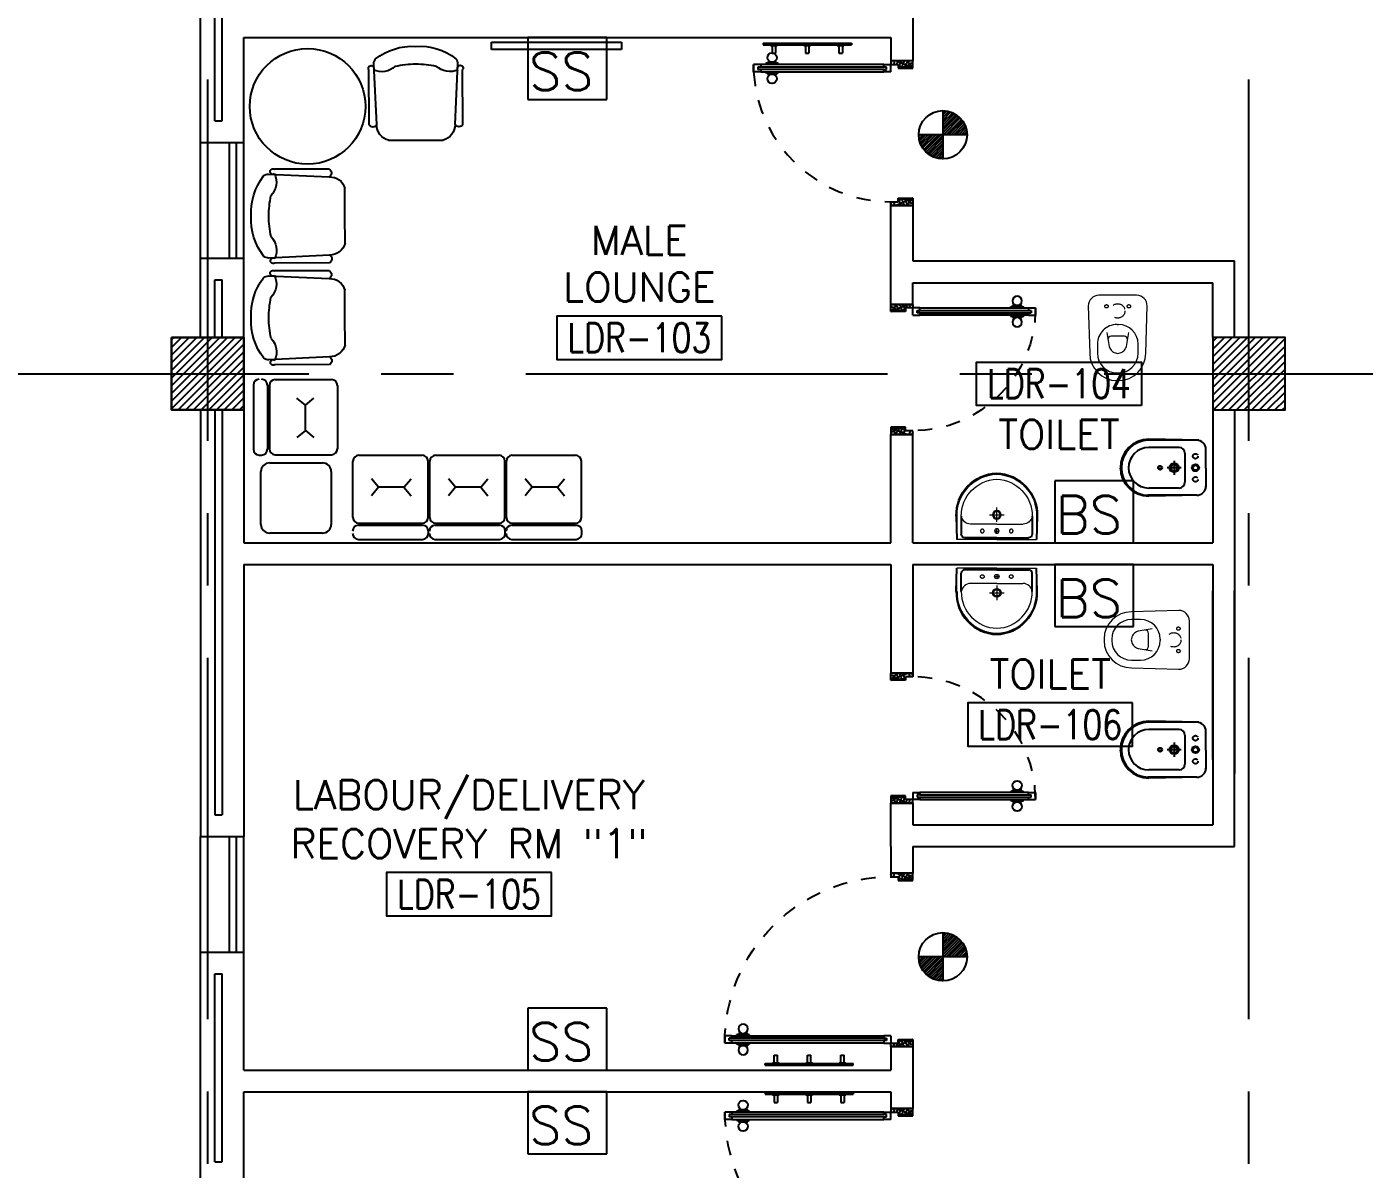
# Model space of a CAD drawing. Extents: x 275967.8 to 276060, y 57291.9 to 57371.4.
# Drawn here: x 275977.08 to 275986.33, y 57314.86 to 57322.76 of the extents above; entities that cross this region are included whole.
import ezdxf
from ezdxf.enums import TextEntityAlignment as Align

# ---------------------------------------------------------------- set-up
doc = ezdxf.new("R2010")
doc.units = 0
doc.header["$MEASUREMENT"] = 0
doc.header["$PDMODE"] = 34
for name, pattern in [('CENTERX2', [4, 2.5, -0.5, 0.5, -0.5]), ('DASHED', [0.75, 0.5, -0.25]), ('HIDDEN', [0.375, 0.25, -0.125]), ('HIDDEN2', [0.1875, 0.125, -0.0625])]:
    doc.linetypes.add(name, pattern=pattern)
doc.layers.get('0').update_dxf_attribs({"color": 11, "linetype": 'CONTINUOUS'})
doc.layers.get('DEFPOINTS').update_dxf_attribs({"color": 11, "linetype": 'CONTINUOUS'})
for name, color, linetype in [('AX-DIM', 11, 'CONTINUOUS'), ('AXES', 11, 'CENTERX2'), ('COL', 11, 'CONTINUOUS'), ('DOOR', 11, 'CONTINUOUS'), ('E-SYSTEM', 4, 'CONTINUOUS'), ('FIX', 11, 'CONTINUOUS'), ('HAT', 11, 'CONTINUOUS'), ('INSUL', 11, 'CONTINUOUS'), ('NON-MEDICAL', 11, 'CONTINUOUS'), ('RM-BOX', 11, 'CONTINUOUS'), ('RM-NAME', 11, 'CONTINUOUS'), ('RM-NO', 11, 'CONTINUOUS'), ('WALL', 11, 'CONTINUOUS'), ('WIN', 11, 'CONTINUOUS')]:
    doc.layers.add(name, color=color, linetype=linetype)
doc.styles.add('ROMANS', font='ROMANS.shx', dxfattribs={"width": 0.6})
doc.dimstyles.new('STANDARD in', dxfattribs={"dimtxt": 0.24, "dimasz": 0.1, "dimexe": 0.07, "dimexo": 0.05, "dimgap": 0.05, "dimtad": 1, "dimdec": 0, "dimlfac": 1000, "dimzin": 0, "dimdsep": 46, "dimtxsty": 'ROMANS', "dimblk": 'ARCHTICK', "dimcen": 0.05, "dimdle": 0.05, "dimclrd": 7, "dimclre": 7, "dimclrt": 2, "dimadec": 0, "dimazin": 0, "dimtfac": 1, "dimtdec": 0, "dimtmove": 2, "dimatfit": 3, "dimldrblk": 'ARCHTICK', "dimfxl": 0, "dimtolj": 1, "dimtzin": 0, "dimarcsym": 0})

# ---------------------------------------------------------------- blocks, each defined once
blk = doc.blocks.new('*X70')
at = {"color": 0}
for p, q in [((31339.2, 139897.8), (31791.2, 140349.7)), ((31339.2, 139950.8), (31738.1, 140349.7)), ((31339.2, 140003.9), (31685.1, 140349.7)), ((31339.2, 140056.9), (31632.1, 140349.7)), ((31339.2, 140109.9), (31579, 140349.7)), ((31339.2, 140163), (31526, 140349.7)), ((31339.2, 140216), (31473, 140349.7)), ((31339.2, 140269), (31419.9, 140349.7)), ((31339.2, 140322.1), (31366.9, 140349.7)), ((31344.2, 139849.7), (31839.2, 140344.8)), ((31397.2, 139849.7), (31839.2, 140291.7)), ((31450.3, 139849.7), (31839.2, 140238.7)), ((31503.3, 139849.7), (31839.2, 140185.7)), ((31556.3, 139849.7), (31839.2, 140132.6)), ((31609.4, 139849.7), (31839.2, 140079.6)), ((31662.4, 139849.7), (31839.2, 140026.6)), ((31715.4, 139849.7), (31839.2, 139973.5)), ((31768.5, 139849.7), (31839.2, 139920.5)), ((31821.5, 139849.7), (31839.2, 139867.5))]:
    blk.add_line(p, q, dxfattribs=at)
blk = doc.blocks.new('*X69')
at = {"color": 0}
for p, q in [((24139.2, 139857.2), (24631.7, 140349.7)), ((24139.2, 139910.3), (24578.7, 140349.7)), ((24139.2, 139963.3), (24525.6, 140349.7)), ((24139.2, 140016.3), (24472.6, 140349.7)), ((24139.2, 140069.4), (24419.6, 140349.7)), ((24139.2, 140122.4), (24366.5, 140349.7)), ((24139.2, 140175.4), (24313.5, 140349.7)), ((24139.2, 140228.5), (24260.5, 140349.7)), ((24139.2, 140281.5), (24207.4, 140349.7)), ((24139.2, 140334.5), (24154.4, 140349.7)), ((24184.7, 139849.7), (24639.2, 140304.2)), ((24237.8, 139849.7), (24639.2, 140251.2)), ((24290.8, 139849.7), (24639.2, 140198.1)), ((24343.8, 139849.7), (24639.2, 140145.1)), ((24396.9, 139849.7), (24639.2, 140092.1)), ((24449.9, 139849.7), (24639.2, 140039)), ((24502.9, 139849.7), (24639.2, 139986)), ((24556, 139849.7), (24639.2, 139933)), ((24609, 139849.7), (24639.2, 139879.9))]:
    blk.add_line(p, q, dxfattribs=at)
blk = doc.blocks.new('_ARCHTICK')
at = {"color": 0, "linetype": 'ByBlock', "const_width": 0.15}
blk.add_lwpolyline([(-0.5, -0.5), (0.5, 0.5)], dxfattribs=at)
blk = doc.blocks.new('*D166')
at = {"layer": 'AX-DIM', "color": 7, "lineweight": -2, "ltscale": 0.3}
for p, q in [((275977.9903, 57357.8329), (275969.7988, 57357.8329)), ((275969.8688, 57298.4629), (275969.8688, 57357.8829)), ((275978.6688, 57298.5129), (275969.7988, 57298.5129))]:
    blk.add_line(p, q, dxfattribs=at)
at = {"layer": 'DEFPOINTS', "color": 0, "ltscale": 0.3}
for p in [(275969.8688, 57357.8329), (275978.0403, 57357.8329), (275978.7188, 57298.5129)]:
    blk.add_point(p, dxfattribs=at)
at = {"layer": 'AX-DIM', "color": 7, "lineweight": -2, "ltscale": 0.3, "xscale": 0.1, "yscale": 0.1, "zscale": 0.1}
for p, rotation in [((275969.8688, 57357.8329), 90), ((275969.8688, 57298.5129), 270)]:
    blk.add_blockref('_ARCHTICK', p, dxfattribs=dict(at, rotation=rotation))
at = {"layer": 'AX-DIM', "color": 2, "ltscale": 0.3, "insert": (275969.6988, 57328.1729), "char_height": 0.24, "attachment_point": 5, "rotation": 90, "style": 'ROMANS'}
blk.add_mtext('\\A1;59320', dxfattribs=at)
blk = doc.blocks.new('COL50')
at = {"layer": 'COL'}
blk.add_lwpolyline([(-250, 250), (-250, -250), (250, -250), (250, 250)], close=True, dxfattribs=at)
blk = doc.blocks.new('RM1')
at = {"layer": 'RM-BOX'}
blk.add_lwpolyline([(569.9, -200), (-569.9, -200), (-569.9, -500), (569.9, -500)], close=True, dxfattribs=at)
at = {"layer": 'RM-NAME', "style": 'ROMANS'}
for tag, p in [('ROOMNAME1', (0, 323.8)), ('ROOMNAME2', (0, 0))]:
    blk.add_attdef(tag, text='', height=200, dxfattribs=at).set_placement(p, align=Align.MIDDLE)
at = {"layer": 'RM-NO', "style": 'ROMANS', "width": 0.8}
blk.add_attdef('ROOMNO', text='', height=200, dxfattribs=at).set_placement((0, -350), align=Align.MIDDLE)
blk = doc.blocks.new('DOOR90')
at = {"layer": 'DOOR', "color": 0, "linetype": 'ByBlock'}
for p, q in [((-150, 0), (-150, -25)), ((-150, 0), (0, 0)), ((0, -50), (0, 0)), ((-1000, -25), (-1000, -75)), ((-1000, -75), (-1000, -25)), ((-950, -25), (-1000, -25)), ((-950, -75), (-1000, -75)), ((-970, -42), (-970, -58)), ((-950, -42), (-970, -42)), ((-950, -58), (-970, -58)), ((-950, -25), (-950, -42)), ((-950, -58), (-950, -75)), ((-917.6, -25), (-917.6, -17.8)), ((-827.6, -17.8), (-917.6, -17.8)), ((-917.6, -75), (-917.6, -82.2)), ((-827.6, -82.2), (-917.6, -82.2)), ((-905, -17.8), (-905, -8.8)), ((-905, -8.8), (-840.2, -8.8)), ((-905, -17.8), (-840.2, -17.8)), ((-905, -82.2), (-905, -91.2)), ((-905, -82.2), (-840.2, -82.2)), ((-905, -91.2), (-840.2, -91.2)), ((-840.2, -17.8), (-840.2, -8.8)), ((-840.2, -82.2), (-840.2, -91.2)), ((-827.6, -25), (-827.6, -17.8)), ((-827.6, -75), (-827.6, -82.2)), ((-200, -42), (-200, -25)), ((-200, -25), (-150, -25)), ((-180, -42), (-200, -42)), ((-200, -75), (-200, -58)), ((-200, -58), (-180, -58)), ((-150, -75), (-200, -75)), ((-180, -58), (-180, -42)), ((-150, -75), (-150, -25)), ((-150, -25), (-100, -25)), ((-100, -25), (-100, -50)), ((-100, -50), (0, -50)), ((-150, -900), (-150, -875)), ((-150, -875), (-100, -875)), ((0, -900), (-150, -900)), ((-150, -900), (0, -900)), ((-100, -850), (0, -850)), ((-100, -875), (-100, -850)), ((0, -850), (0, -900))]:
    blk.add_line(p, q, dxfattribs=at)
at = {"layer": 'DOOR', "color": 9, "linetype": 'ByBlock'}
for p, q in [((0, -50), (-113.7, 0)), ((0, -50), (-40.1, 0)), ((0, -50), (-100, -36.6)), ((0, -850), (-113.7, -900)), ((0, -850), (-100, -863.4)), ((0, -850), (-40.1, -900))]:
    blk.add_line(p, q, dxfattribs=at)
at = {"layer": 'DOOR', "linetype": 'ByBlock'}
for p, q in [((-200, -25), (-950, -25)), ((-200, -42), (-950, -42)), ((-200, -58), (-950, -58)), ((-950, -75), (-200, -75))]:
    blk.add_line(p, q, dxfattribs=at)
at = {"layer": 'DOOR', "color": 0, "linetype": 'ByBlock'}
for centre in [(-872.6, 23.5), (-872.6, -123.5)]:
    blk.add_circle(centre, 32.4, dxfattribs=at)
at = {"layer": 'DOOR', "color": 9, "linetype": 'ByBlock'}
for centre, radius, start, end in [((0, -50), 154.4, 161.10529, 166.28577), ((0, -50), 134.4, 158.15985, 169.28002), ((0, -50), 94.4, 148.01819, 180), ((0, -50), 74.4, 137.77643, 180), ((0, -50), 114.4, 154.08384, 167.37743), ((0, -50), 54.4, 113.20738, 180), ((0, -50), 34.4, 90, 180), ((0, -50), 14.4, 90, 180), ((0, -850), 154.4, 193.71423, 198.89471), ((0, -850), 134.4, 190.71998, 201.84015), ((0, -850), 94.4, 180, 211.98181), ((0, -850), 74.4, 180, 222.22357), ((0, -850), 54.4, 180, 246.79262), ((0, -850), 34.4, 180, 270), ((0, -850), 14.4, 180, 270)]:
    blk.add_arc(centre, radius, start, end, dxfattribs=at)
at = {"layer": 'DOOR', "linetype": 'HIDDEN', "ltscale": 0.5}
blk.add_arc((-150, -25), 850, 180, 270, dxfattribs=at)
blk = doc.blocks.new('DOOR100')
at = {"layer": 'DOOR', "color": 0, "linetype": 'ByBlock'}
for p, q in [((-25, 1300), (-75, 1300)), ((-75, 1300), (-25, 1300)), ((-75, 1250), (-75, 1300)), ((-25, 1250), (-25, 1300)), ((-82.2, 1205), (-91.2, 1205)), ((-91.2, 1205), (-91.2, 1140.2)), ((-75, 1217.6), (-82.2, 1217.6)), ((-82.2, 1127.6), (-82.2, 1217.6)), ((-82.2, 1205), (-82.2, 1140.2)), ((-58, 1250), (-75, 1250)), ((-42, 1270), (-58, 1270)), ((-58, 1250), (-58, 1270)), ((-42, 1250), (-42, 1270)), ((-25, 1250), (-42, 1250)), ((-25, 1217.6), (-17.8, 1217.6)), ((-17.8, 1127.6), (-17.8, 1217.6)), ((-17.8, 1205), (-8.8, 1205)), ((-17.8, 1205), (-17.8, 1140.2)), ((-8.8, 1205), (-8.8, 1140.2)), ((-82.2, 1140.2), (-91.2, 1140.2)), ((-75, 1127.6), (-82.2, 1127.6)), ((-25, 1127.6), (-17.8, 1127.6)), ((-17.8, 1140.2), (-8.8, 1140.2)), ((-75, 200), (-58, 200)), ((-75, 150), (-75, 200)), ((-58, 200), (-58, 180)), ((-42, 200), (-25, 200)), ((-42, 180), (-42, 200)), ((-25, 200), (-25, 150)), ((-1200, 0), (-1200, 150)), ((-1200, 150), (-1175, 150)), ((-1200, 150), (-1200, 0)), ((-1175, 150), (-1175, 100)), ((-1175, 100), (-1150, 100)), ((-1150, 100), (-1150, 0)), ((-75, 150), (-25, 150)), ((-58, 180), (-42, 180)), ((-50, 100), (-50, 0)), ((-25, 100), (-50, 100)), ((0, 150), (-25, 150)), ((-25, 150), (-25, 100)), ((0, 150), (0, 0)), ((-1150, 0), (-1200, 0)), ((-50, 0), (0, 0))]:
    blk.add_line(p, q, dxfattribs=at)
at = {"layer": 'DOOR', "linetype": 'ByBlock'}
for p, q in [((-75, 1250), (-75, 200)), ((-58, 200), (-58, 1250)), ((-42, 200), (-42, 1250)), ((-25, 200), (-25, 1250)), ((0, 0), (0, 150))]:
    blk.add_line(p, q, dxfattribs=at)
at = {"layer": 'DOOR', "color": 9, "linetype": 'ByBlock'}
for p, q in [((-1150, 0), (-1200, 113.7)), ((-1150, 0), (-1163.4, 100)), ((-50, 0), (0, 113.7)), ((-50, 0), (-36.6, 100)), ((-1150, 0), (-1200, 40.1)), ((-50, 0), (0, 40.1))]:
    blk.add_line(p, q, dxfattribs=at)
at = {"layer": 'DOOR', "color": 0, "linetype": 'ByBlock'}
for centre in [(-123.5, 1172.6), (23.5, 1172.6)]:
    blk.add_circle(centre, 32.4, dxfattribs=at)
at = {"layer": 'DOOR', "linetype": 'HIDDEN', "ltscale": 0.5}
blk.add_arc((-25, 150), 1150, 89.99998, 180.00006, dxfattribs=at)
at = {"layer": 'DOOR', "color": 9, "linetype": 'ByBlock'}
for centre, radius, start, end in [((-1150, 0), 154.4, 103.71423, 108.89471), ((-1150, 0), 134.4, 100.71998, 111.84015), ((-1150, 0), 94.4, 90, 121.98181), ((-50, 0), 94.4, 58.01819, 90), ((-50, 0), 134.4, 68.15985, 79.28002), ((-50, 0), 114.4, 64.08384, 77.37743), ((-50, 0), 154.4, 71.10529, 76.28577), ((-1150, 0), 74.4, 90, 132.22357), ((-1150, 0), 54.4, 90, 156.79262), ((-1150, 0), 34.4, 90, 180), ((-1150, 0), 14.4, 90, 180), ((-50, 0), 74.4, 47.77643, 90), ((-50, 0), 54.4, 23.20738, 90), ((-50, 0), 34.4, 0, 90), ((-50, 0), 14.4, 0, 90)]:
    blk.add_arc(centre, radius, start, end, dxfattribs=at)
blk = doc.blocks.new('A$C49F1192B')
at = {"layer": 'DOOR', "color": 0, "linetype": 'ByBlock', "xscale": -1, "rotation": 270}
blk.add_blockref('DOOR100', (0, 1200), dxfattribs=at)
blk = doc.blocks.new('WC1')
at = {"layer": 'FIX', "lineweight": 20}
for p, q in [((-210, 203.8), (-538, 193.8)), ((-475, 140.8), (-538, 140.8)), ((-727, 4.8), (-727, -4.8)), ((-674, 4.8), (-674, -4.8)), ((-533.7, 24.2), (-539.5, 0)), ((-539.5, 0), (-533.7, -24.2)), ((-394.8, 75.7), (-490.4, 60.1)), ((-339, 4.8), (-339, -4.8)), ((-490.4, -60.1), (-394.8, -75.7)), ((-538, -140.8), (-475, -140.8)), ((-538, -193.8), (-210, -203.8))]:
    blk.add_line(p, q, dxfattribs=at)
at = {"layer": 'FIX', "linetype": 'Continuous', "lineweight": 20}
blk.add_line((-420.1, -47.3), (-420.4, 44.6), dxfattribs=at)
at = {"layer": 'FIX', "lineweight": 20}
blk.add_lwpolyline([(-213.2, -203.8), (-210, -203.8, 0.414214), (-137, -130.8), (-137, 0), (-137, 130.8, 0.414214), (-210, 203.8)], format="xyb", dxfattribs=at)
at = {"layer": 'FIX', "linetype": 'HIDDEN2', "lineweight": 20, "ltscale": 0.3}
blk.add_circle((-245, 0), 49.8, dxfattribs=at)
at = {"layer": 'FIX', "linetype": 'HIDDEN', "lineweight": 20, "ltscale": 0.05}
for centre in [(-213.2, 77.5), (-213.2, -77.5)]:
    blk.add_circle(centre, 11.6, dxfattribs=at)
at = {"layer": 'FIX', "lineweight": 20}
for centre, radius, start, end in [((-538, 4.8), 189, 90, 180), ((-538, 4.8), 136, 90, 180), ((-475, 4.8), 136, 360, 90), ((-473, -6.9), 68.2, 128.92417, 152.84682), ((-464.4, -17.6), 82, 108.49595, 128.92417), ((-538, -4.8), 189, 180, 270), ((-538, -4.8), 136, 180, 270), ((-473, 6.9), 68.2, 207.15318, 231.07583), ((-464.4, 17.6), 82, 231.07583, 251.50405), ((-475, -4.8), 136, 270, 0)]:
    blk.add_arc(centre, radius, start, end, dxfattribs=at)
at = {"layer": 'FIX', "linetype": 'Continuous', "lineweight": 20}
for centre, start, end in [((-442.7, 45.5), 357.66621, 91.61215), ((-442.4, -45.6), 268.38785, 2.33379)]:
    blk.add_arc(centre, 22.3, start, end, dxfattribs=at)
blk = doc.blocks.new('BIDET1')
at = {"layer": 'FIX'}
for p, q in [((-88, 190), (-427.7, 190)), ((-210, 140), (-420, 140)), ((-170, 100), (-170, -100)), ((-25, -2.7), (-25, 128.1)), ((-616.7, 2.1), (-616.7, -2.7)), ((-352, 1.5), (-352, 1.5)), ((-350.1, 5.3), (-350.1, 5.3)), ((-348.2, 1.5), (-348.2, 1.5)), ((-346.3, 5.3), (-346.3, 5.3)), ((-344.4, 9.1), (-344.4, 9.1)), ((-344.4, 1.5), (-344.4, 1.5)), ((-342.4, 5.3), (-342.4, 5.3)), ((-340.5, 9.1), (-340.5, 9.1)), ((-340.5, 1.5), (-340.5, 1.5)), ((-338.6, 5.3), (-338.6, 5.3)), ((-336.7, 1.5), (-336.7, 1.5)), ((-334.8, 5.3), (-334.8, 5.3)), ((-332.9, 1.5), (-332.9, 1.5)), ((-616.7, -7.6), (-616.7, -2.7)), ((-350.1, -2.3), (-350.1, -2.3)), ((-348.2, -6.2), (-348.2, -6.2)), ((-346.3, -2.3), (-346.3, -2.3)), ((-346.3, -10), (-346.3, -10)), ((-344.4, -6.2), (-344.4, -6.2)), ((-342.4, -2.3), (-342.4, -2.3)), ((-342.4, -10), (-342.4, -10)), ((-340.5, -6.2), (-340.5, -6.2)), ((-338.6, -2.3), (-338.6, -2.3)), ((-338.6, -10), (-338.6, -10)), ((-336.7, -6.2), (-336.7, -6.2)), ((-334.8, -2.3), (-334.8, -2.3)), ((-332.9, -6.2), (-332.9, -6.2)), ((-331, -2.3), (-331, -2.3)), ((-25, -2.7), (-25, -133.6)), ((-210, -140), (-420, -140)), ((-88, -190), (-427.7, -190))]:
    blk.add_line(p, q, dxfattribs=at)
at = {"layer": 'FIX', "linetype": 'ByBlock', "ltscale": 0.3}
for p, q in [((-75, 190), (-420, 196.7)), ((-75, -190), (-420, -196.7))]:
    blk.add_line(p, q, dxfattribs=at)
at = {"layer": 'FIX', "linetype": 'DASHED', "ltscale": 0.05}
for p, q in [((-196.1, 0), (-293.9, 0)), ((-245, 48.9), (-245, -48.9))]:
    blk.add_line(p, q, dxfattribs=at)
at = {"layer": 'FIX', "linetype": 'HIDDEN', "ltscale": 0.05}
for centre in [(-97.5, 80), (-97.5, -80)]:
    blk.add_circle(centre, 17.5, dxfattribs=at)
at = {"layer": 'FIX'}
for centre, radius in [((-342, 0), 13.8), ((-342, 0), 11), ((-245, 0), 31.7), ((-245, 0), 22.5), ((-97.5, 0), 24.5), ((-97.5, 0), 17.5)]:
    blk.add_circle(centre, radius, dxfattribs=at)
at = {"layer": 'FIX', "linetype": 'ByBlock', "ltscale": 0.3}
blk.add_arc((-420, 0), 196.7, 90, 270, dxfattribs=at)
at = {"layer": 'FIX'}
for centre, radius, start, end in [((-420, 0), 190, 90, 270), ((-87.1, 127.9), 62.1, 0.14634, 90.8397), ((-420, 0), 140, 90, 270), ((-210, 100), 40, 0, 90), ((-210, -100), 40, 270, 0), ((-87.1, -127.9), 62.1, 269.1603, 359.85366)]:
    blk.add_arc(centre, radius, start, end, dxfattribs=at)
blk = doc.blocks.new('LAV1')
at = {"layer": 'FIX', "linetype": 'ByBlock', "ltscale": 0.3}
for p, q in [((-280, 210), (-275, 50)), ((-245, 210), (-245, 85)), ((245, 210), (245, 85)), ((280, 210), (275, 50)), ((0, 60), (-220.2, 60)), ((0, 60), (220.2, 60))]:
    blk.add_line(p, q, dxfattribs=at)
at = {"layer": 'FIX', "linetype": 'Continuous', "lineweight": 20}
for p, q in [((-275, 210), (-275, 50)), ((275, 210), (275, 50)), ((0, 155), (-181.4, 155)), ((0, 155), (181.4, 155)), ((0, 50), (-275, 50)), ((0, 50), (-252.5, 50)), ((0, 50), (252.5, 50)), ((0, 50), (275, 50))]:
    blk.add_line(p, q, dxfattribs=at)
at = {"layer": 'FIX', "linetype": 'DASHED', "lineweight": 20, "ltscale": 0.05}
for p, q in [((49.5, 220), (-50.5, 220)), ((-0.5, 170), (-0.5, 270)), ((-0.5, 170), (-0.5, 270))]:
    blk.add_line(p, q, dxfattribs=at)
at = {"layer": 'FIX', "lineweight": 20}
for p, q in [((15.6, 107.5), (-15.5, 107.5)), ((0, 92), (0, 123))]:
    blk.add_line(p, q, dxfattribs=at)
for centre, radius in [((-0.5, 220), 29.5), ((-0.5, 220), 22.5), ((0, 107.5), 15.5)]:
    blk.add_circle(centre, radius, dxfattribs=at)
at = {"layer": 'FIX', "linetype": 'HIDDEN', "lineweight": 20, "ltscale": 0.05}
for centre in [(-100, 107.5), (100, 107.5)]:
    blk.add_circle(centre, 12.4, dxfattribs=at)
at = {"layer": 'FIX', "linetype": 'ByBlock', "ltscale": 0.3}
for centre, radius, start, end in [((6.9, 220), 287, 91.37765, 182.00641), ((-6.9, 220), 287, 357.99359, 88.62235), ((-220.1, 84.9), 24.9, 179.70214, 269.94861), ((220.1, 84.9), 24.9, 270.05139, 0.29786)]:
    blk.add_arc(centre, radius, start, end, dxfattribs=at)
at = {"layer": 'FIX', "linetype": 'Continuous', "lineweight": 20}
for centre, radius, start, end in [((8.4, 216.7), 283.4, 91.6988, 181.35097), ((7.6, 212.5), 252.7, 91.73281, 180.48842), ((-8.4, 216.7), 283.4, 358.64903, 88.3012), ((-7.6, 212.5), 252.7, 359.51158, 88.26719), ((-179.2, 221.8), 66.9, 190.20056, 268.07863), ((179.2, 221.8), 66.9, 271.92137, 349.79944)]:
    blk.add_arc(centre, radius, start, end, dxfattribs=at)
blk = doc.blocks.new('DOOR-10')
at = {"layer": 'DOOR', "color": 0, "linetype": 'ByBlock'}
for p, q in [((-75.7, 1017.6), (-82.9, 1017.6)), ((-82.9, 927.6), (-82.9, 1017.6)), ((-25.7, 1100), (-75.7, 1100)), ((-75.7, 1100), (-25.7, 1100)), ((-75.7, 1050), (-75.7, 1100)), ((-58.7, 1050), (-75.7, 1050)), ((-42.7, 1070), (-58.7, 1070)), ((-58.7, 1050), (-58.7, 1070)), ((-42.7, 1050), (-42.7, 1070)), ((-25.7, 1050), (-42.7, 1050)), ((-25.7, 1050), (-25.7, 1100)), ((-25.7, 1017.6), (-18.5, 1017.6)), ((-18.5, 927.6), (-18.5, 1017.6)), ((-82.9, 1005), (-91.9, 1005)), ((-91.9, 1005), (-91.9, 940.2)), ((-82.9, 940.2), (-91.9, 940.2)), ((-82.9, 1005), (-82.9, 940.2)), ((-75.7, 927.6), (-82.9, 927.6)), ((-25.7, 927.6), (-18.5, 927.6)), ((-18.5, 1005), (-9.5, 1005)), ((-18.5, 1005), (-18.5, 940.2)), ((-18.5, 940.2), (-9.5, 940.2)), ((-9.5, 1005), (-9.5, 940.2)), ((-75.7, 200), (-58.7, 200)), ((-75.7, 150), (-75.7, 200)), ((-58.7, 200), (-58.7, 180)), ((-42.7, 200), (-25.7, 200)), ((-42.7, 180), (-42.7, 200)), ((-25.7, 200), (-25.7, 150)), ((-1000.7, 0), (-1000.7, 150)), ((-1000.7, 150), (-975.7, 150)), ((-1000.7, 150), (-1000.7, 0)), ((-975.7, 150), (-975.7, 100)), ((-975.7, 100), (-950.7, 100)), ((-950.7, 100), (-950.7, 0)), ((-75.7, 150), (-25.7, 150)), ((-58.7, 180), (-42.7, 180)), ((-50.7, 100), (-50.7, 0)), ((-25.7, 100), (-50.7, 100)), ((-0.7, 150), (-25.7, 150)), ((-25.7, 150), (-25.7, 100)), ((-950.7, 0), (-1000.7, 0)), ((-50.7, 0), (-0.7, 0))]:
    blk.add_line(p, q, dxfattribs=at)
at = {"layer": 'DOOR', "linetype": 'ByBlock'}
for p, q in [((-75.7, 1050), (-75.7, 200)), ((-58.7, 200), (-58.7, 1050)), ((-42.7, 200), (-42.7, 1050)), ((-25.7, 200), (-25.7, 1050))]:
    blk.add_line(p, q, dxfattribs=at)
at = {"layer": 'DOOR', "color": 9, "linetype": 'ByBlock'}
for p, q in [((-950.7, 0), (-1000.7, 113.7)), ((-950.7, 0), (-964.1, 100)), ((-50.7, 0), (-0.7, 113.7)), ((-50.7, 0), (-37.3, 100)), ((-0.7, 0), (-0.7, 150)), ((-950.7, 0), (-1000.7, 40.1)), ((-50.7, 0), (-0.7, 40.1))]:
    blk.add_line(p, q, dxfattribs=at)
at = {"layer": 'DOOR', "color": 0, "linetype": 'ByBlock'}
for centre in [(-124.2, 972.6), (22.8, 972.6)]:
    blk.add_circle(centre, 32.4, dxfattribs=at)
at = {"layer": 'DOOR', "linetype": 'HIDDEN', "ltscale": 0.5}
blk.add_arc((-23.4, 149.1), 952.3, 93.14816, 179.94816, dxfattribs=at)
at = {"layer": 'DOOR', "color": 9, "linetype": 'ByBlock'}
for centre, radius, start, end in [((-950.7, 0), 154.4, 103.71423, 108.89471), ((-950.7, 0), 134.4, 100.71998, 111.84015), ((-950.7, 0), 94.4, 90, 121.98181), ((-50.7, 0), 94.4, 58.01819, 90), ((-50.7, 0), 134.4, 68.15985, 79.28002), ((-50.7, 0), 114.4, 64.08384, 77.37743), ((-50.7, 0), 154.4, 71.10529, 76.28577), ((-950.7, 0), 74.4, 90, 132.22357), ((-950.7, 0), 54.4, 90, 156.79262), ((-950.7, 0), 34.4, 90, 180), ((-950.7, 0), 14.4, 90, 180), ((-50.7, 0), 74.4, 47.77643, 90), ((-50.7, 0), 54.4, 23.20738, 90), ((-50.7, 0), 34.4, 0, 90), ((-50.7, 0), 14.4, 0, 90)]:
    blk.add_arc(centre, radius, start, end, dxfattribs=at)

msp = doc.modelspace()

# ---------------------------------------------------------------- linework, layer by layer
at = {"layer": 'AXES'}
for p, q in [((275985.5355, 57291.8986), (275985.5355, 57370.7113)), ((275978.3355, 57291.8986), (275978.3355, 57336.8179)), ((275968.5355, 57320.3629), (276036.5755, 57320.3629))]:
    msp.add_line(p, q, dxfattribs=at)
at = {"layer": 'E-SYSTEM', "color": 4}
for p, q in [((275980.5504, 57322.6879), (275980.5504, 57322.2593)), ((275981.0956, 57322.6879), (275980.5504, 57322.6879)), ((275981.0956, 57322.2593), (275981.0956, 57322.6879)), ((275980.5504, 57322.2593), (275981.0956, 57322.2593)), ((275983.4194, 57322.183), (275983.4194, 57321.8486)), ((275983.4194, 57322.1708), (275983.4311, 57322.1825)), ((275983.4194, 57322.1531), (275983.4469, 57322.1807)), ((275983.4194, 57322.1355), (275983.4615, 57322.1776)), ((275983.4194, 57322.1178), (275983.475, 57322.1734)), ((275983.4194, 57322.1001), (275983.4877, 57322.1684)), ((275983.4194, 57322.0824), (275983.4995, 57322.1625)), ((275983.4194, 57322.0647), (275983.5106, 57322.1559)), ((275983.4194, 57322.0471), (275983.5209, 57322.1486)), ((275983.4194, 57322.0294), (275983.5306, 57322.1406)), ((275983.4235, 57322.0158), (275983.5396, 57322.1319)), ((275983.4411, 57322.0158), (275983.548, 57322.1226)), ((275983.4588, 57322.0158), (275983.5557, 57322.1126)), ((275983.4765, 57322.0158), (275983.5626, 57322.1019)), ((275983.4942, 57322.0158), (275983.5689, 57322.0905)), ((275983.5118, 57322.0158), (275983.5744, 57322.0783)), ((275983.5295, 57322.0158), (275983.5791, 57322.0653)), ((275983.5472, 57322.0158), (275983.5827, 57322.0513)), ((275983.5649, 57322.0158), (275983.5853, 57322.0362)), ((275983.5866, 57322.0158), (275983.2522, 57322.0158)), ((275983.2526, 57322.0041), (275983.2644, 57322.0158)), ((275983.2545, 57321.9882), (275983.282, 57322.0158)), ((275983.2576, 57321.9737), (275983.2997, 57322.0158)), ((275983.2617, 57321.9601), (275983.3174, 57322.0158)), ((275983.2668, 57321.9475), (275983.3351, 57322.0158)), ((275983.2727, 57321.9357), (275983.3527, 57322.0158)), ((275983.2793, 57321.9246), (275983.3704, 57322.0158)), ((275983.2866, 57321.9143), (275983.3881, 57322.0158)), ((275983.2946, 57321.9046), (275983.4058, 57322.0158)), ((275983.3032, 57321.8956), (275983.4194, 57322.0117)), ((275983.3126, 57321.8872), (275983.4194, 57321.994)), ((275983.3225, 57321.8795), (275983.4194, 57321.9764)), ((275983.3332, 57321.8725), (275983.4194, 57321.9587)), ((275983.3446, 57321.8663), (275983.4194, 57321.941)), ((275983.5826, 57322.0158), (275983.5865, 57322.0197)), ((275983.3568, 57321.8608), (275983.4194, 57321.9233)), ((275983.3699, 57321.8561), (275983.4194, 57321.9056)), ((275983.3839, 57321.8524), (275983.4194, 57321.888)), ((275983.399, 57321.8499), (275983.4194, 57321.8703)), ((275983.4154, 57321.8487), (275983.4194, 57321.8526)), ((275984.1931, 57319.6215), (275984.1931, 57319.1929)), ((275984.7383, 57319.6215), (275984.1931, 57319.6215)), ((275984.7383, 57319.1929), (275984.7383, 57319.6215)), ((275984.1931, 57319.1929), (275984.7383, 57319.1929)), ((275984.1931, 57319.0429), (275984.1931, 57318.6143)), ((275984.7383, 57319.0429), (275984.1931, 57319.0429)), ((275984.7383, 57318.6143), (275984.7383, 57319.0429)), ((275984.1931, 57318.6143), (275984.7383, 57318.6143)), ((275983.4194, 57316.4979), (275983.4194, 57316.1635)), ((275983.4194, 57316.4857), (275983.4311, 57316.4975)), ((275983.4194, 57316.4681), (275983.4469, 57316.4956)), ((275983.4194, 57316.4504), (275983.4615, 57316.4925)), ((275983.4194, 57316.4327), (275983.475, 57316.4883)), ((275983.4194, 57316.415), (275983.4877, 57316.4833)), ((275983.4194, 57316.3973), (275983.4995, 57316.4774)), ((275983.4194, 57316.3797), (275983.5106, 57316.4708)), ((275983.4194, 57316.362), (275983.5209, 57316.4635)), ((275983.4194, 57316.3443), (275983.5306, 57316.4555)), ((275983.4235, 57316.3307), (275983.5396, 57316.4469)), ((275983.4411, 57316.3307), (275983.548, 57316.4375)), ((275983.4588, 57316.3307), (275983.5557, 57316.4275)), ((275983.4765, 57316.3307), (275983.5626, 57316.4169)), ((275983.4942, 57316.3307), (275983.5689, 57316.4055)), ((275983.5118, 57316.3307), (275983.5744, 57316.3933)), ((275983.5866, 57316.3307), (275983.2522, 57316.3307)), ((275983.2526, 57316.319), (275983.2644, 57316.3307)), ((275983.2545, 57316.3032), (275983.282, 57316.3307)), ((275983.2576, 57316.2886), (275983.2997, 57316.3307)), ((275983.2617, 57316.2751), (275983.3174, 57316.3307)), ((275983.2668, 57316.2624), (275983.3351, 57316.3307)), ((275983.2727, 57316.2506), (275983.3527, 57316.3307)), ((275983.2793, 57316.2395), (275983.3704, 57316.3307)), ((275983.2866, 57316.2292), (275983.3881, 57316.3307)), ((275983.2946, 57316.2195), (275983.4058, 57316.3307)), ((275983.3032, 57316.2105), (275983.4194, 57316.3266)), ((275983.3126, 57316.2021), (275983.4194, 57316.309)), ((275983.5295, 57316.3307), (275983.5791, 57316.3802)), ((275983.5472, 57316.3307), (275983.5827, 57316.3662)), ((275983.5649, 57316.3307), (275983.5853, 57316.3511)), ((275983.5826, 57316.3307), (275983.5865, 57316.3347)), ((275983.3225, 57316.1944), (275983.4194, 57316.2913)), ((275983.3332, 57316.1875), (275983.4194, 57316.2736)), ((275983.3446, 57316.1812), (275983.4194, 57316.2559)), ((275983.3568, 57316.1757), (275983.4194, 57316.2382)), ((275983.3699, 57316.171), (275983.4194, 57316.2206)), ((275983.3839, 57316.1674), (275983.4194, 57316.2029)), ((275983.399, 57316.1648), (275983.4194, 57316.1852)), ((275983.4154, 57316.1636), (275983.4194, 57316.1675)), ((275980.5504, 57315.9765), (275980.5504, 57315.5479)), ((275981.0956, 57315.9765), (275980.5504, 57315.9765)), ((275981.0956, 57315.5479), (275981.0956, 57315.9765)), ((275980.5504, 57315.5479), (275981.0956, 57315.5479)), ((275980.5504, 57315.3979), (275980.5504, 57314.9693)), ((275981.0956, 57315.3979), (275980.5504, 57315.3979)), ((275981.0956, 57314.9693), (275981.0956, 57315.3979)), ((275980.5504, 57314.9693), (275981.0956, 57314.9693))]:
    msp.add_line(p, q, dxfattribs=at)
for centre in [(275983.4194, 57322.0158), (275983.4194, 57316.3307)]:
    msp.add_circle(centre, 0.1672, dxfattribs=at)
at = {"layer": 'INSUL'}
for p, q in [((275978.3855, 57322.1129), (275978.3855, 57324.5629)), ((275978.4355, 57322.1129), (275978.4355, 57324.5629)), ((275978.3855, 57322.1129), (275978.4355, 57322.1129)), ((275978.3855, 57320.6129), (275978.3855, 57321.0129)), ((275978.3855, 57321.0129), (275978.4355, 57321.0129)), ((275978.4355, 57320.6129), (275978.4355, 57321.0129)), ((275978.3855, 57320.1129), (275978.3855, 57317.3129)), ((275978.4355, 57320.1129), (275978.4355, 57317.3129)), ((275978.3855, 57317.3129), (275978.4355, 57317.3129)), ((275978.3855, 57314.9129), (275978.3855, 57316.2129)), ((275978.3855, 57316.2129), (275978.4355, 57316.2129)), ((275978.4355, 57314.9129), (275978.4355, 57316.2129)), ((275978.3855, 57314.9129), (275978.4355, 57314.9129))]:
    msp.add_line(p, q, dxfattribs=at)
at = {"layer": 'NON-MEDICAL'}
for p, q in [((275980.2974, 57322.6061), (275980.2974, 57322.6561)), ((275980.2974, 57322.6561), (275981.1974, 57322.6561)), ((275981.1974, 57322.6061), (275980.2974, 57322.6061)), ((275981.1974, 57322.6561), (275981.1974, 57322.6061)), ((275982.177, 57322.6494), (275982.177, 57322.6377)), ((275982.177, 57322.6494), (275982.7866, 57322.6494)), ((275982.177, 57322.6377), (275982.7866, 57322.6377)), ((275982.2279, 57322.6377), (275982.2279, 57322.6331)), ((275982.2279, 57322.6331), (275982.2741, 57322.6331)), ((275982.2393, 57322.6331), (275982.2393, 57322.5791)), ((275982.2627, 57322.6331), (275982.2627, 57322.5791)), ((275982.2741, 57322.6377), (275982.2741, 57322.6331)), ((275982.4587, 57322.6377), (275982.4587, 57322.6331)), ((275982.4587, 57322.6331), (275982.5049, 57322.6331)), ((275982.4701, 57322.6331), (275982.4701, 57322.5791)), ((275982.4935, 57322.6331), (275982.4935, 57322.5791)), ((275982.5049, 57322.6377), (275982.5049, 57322.6331)), ((275982.6895, 57322.6377), (275982.6895, 57322.6331)), ((275982.6895, 57322.6331), (275982.7356, 57322.6331)), ((275982.7008, 57322.6331), (275982.7008, 57322.5791)), ((275982.7243, 57322.6331), (275982.7243, 57322.5791)), ((275982.7356, 57322.6377), (275982.7356, 57322.6331)), ((275982.7866, 57322.6494), (275982.7866, 57322.6377)), ((275982.2393, 57322.5791), (275982.2627, 57322.5791)), ((275982.4701, 57322.5791), (275982.4935, 57322.5791)), ((275982.7008, 57322.5791), (275982.7243, 57322.5791)), ((275978.6513, 57320.2852), (275978.6513, 57319.8408)), ((275978.7485, 57320.2852), (275978.7485, 57319.8408)), ((275978.7623, 57320.2826), (275978.7623, 57319.8434)), ((275978.8023, 57320.3226), (275979.1923, 57320.3226)), ((275979.2323, 57320.2826), (275979.2323, 57319.8434)), ((275979.0112, 57320.1451), (275978.9528, 57320.1937)), ((275979.0112, 57320.1451), (275979.0695, 57320.1937)), ((275979.0112, 57319.9699), (275979.0112, 57320.1451)), ((275979.0112, 57319.9699), (275978.9528, 57319.9213)), ((275979.0112, 57319.9699), (275979.0695, 57319.9213)), ((275978.6913, 57319.8008), (275978.7085, 57319.8008)), ((275978.6913, 57319.8008), (275978.7085, 57319.8008)), ((275978.7647, 57319.747), (275979.1295, 57319.747)), ((275978.8023, 57319.8034), (275979.1923, 57319.8034)), ((275978.8023, 57319.8034), (275979.1923, 57319.8034)), ((275979.3403, 57319.3689), (275979.3403, 57319.7589)), ((275979.3803, 57319.7989), (275979.8195, 57319.7989)), ((275979.8595, 57319.3689), (275979.8595, 57319.7589)), ((275979.8595, 57319.3689), (275979.8595, 57319.7589)), ((275979.8715, 57319.3689), (275979.8715, 57319.7589)), ((275979.9115, 57319.7989), (275980.3507, 57319.7989)), ((275980.3907, 57319.3689), (275980.3907, 57319.7589)), ((275980.3907, 57319.3689), (275980.3907, 57319.7589)), ((275980.401, 57319.3689), (275980.401, 57319.7589)), ((275980.441, 57319.7989), (275980.8801, 57319.7989)), ((275980.9201, 57319.3689), (275980.9201, 57319.7589)), ((275980.9201, 57319.3689), (275980.9201, 57319.7589)), ((275978.7039, 57319.3214), (275978.7039, 57319.6862)), ((275979.1903, 57319.6862), (275979.1903, 57319.3214)), ((275979.5178, 57319.5778), (275979.4692, 57319.6361)), ((275979.693, 57319.5778), (275979.7416, 57319.6361)), ((275980.049, 57319.5778), (275980.0004, 57319.6361)), ((275980.2241, 57319.5778), (275980.2728, 57319.6361)), ((275980.5785, 57319.5778), (275980.5298, 57319.6361)), ((275980.7536, 57319.5778), (275980.8022, 57319.6361)), ((275979.5178, 57319.5778), (275979.4692, 57319.5194)), ((275979.693, 57319.5778), (275979.5178, 57319.5778)), ((275979.693, 57319.5778), (275979.7416, 57319.5194)), ((275980.049, 57319.5778), (275980.0004, 57319.5194)), ((275980.2241, 57319.5778), (275980.049, 57319.5778)), ((275980.2241, 57319.5778), (275980.2728, 57319.5194)), ((275980.5785, 57319.5778), (275980.5298, 57319.5194)), ((275980.7536, 57319.5778), (275980.5785, 57319.5778)), ((275980.7536, 57319.5778), (275980.8022, 57319.5194)), ((275979.1295, 57319.2606), (275978.7647, 57319.2606)), ((275979.3777, 57319.3151), (275979.8221, 57319.3151)), ((275979.3803, 57319.3289), (275979.8195, 57319.3289)), ((275979.8621, 57319.2579), (275979.8621, 57319.2751)), ((275979.8621, 57319.2579), (275979.8621, 57319.2751)), ((275979.9089, 57319.3151), (275980.3533, 57319.3151)), ((275979.9115, 57319.3289), (275980.3507, 57319.3289)), ((275980.3933, 57319.2579), (275980.3933, 57319.2751)), ((275980.3933, 57319.2579), (275980.3933, 57319.2751)), ((275980.4384, 57319.3151), (275980.8827, 57319.3151)), ((275980.441, 57319.3289), (275980.8801, 57319.3289)), ((275980.9227, 57319.2579), (275980.9227, 57319.2751)), ((275980.9227, 57319.2579), (275980.9227, 57319.2751)), ((275979.3777, 57319.2179), (275979.8221, 57319.2179)), ((275979.9089, 57319.2179), (275980.3533, 57319.2179)), ((275980.4384, 57319.2179), (275980.8827, 57319.2179)), ((275982.2527, 57315.6508), (275982.2761, 57315.6508)), ((275982.2527, 57315.5968), (275982.2527, 57315.6508)), ((275982.2761, 57315.5968), (275982.2761, 57315.6508)), ((275982.4834, 57315.5968), (275982.4834, 57315.6508)), ((275982.4834, 57315.6508), (275982.5069, 57315.6508)), ((275982.5069, 57315.5968), (275982.5069, 57315.6508)), ((275982.7142, 57315.5968), (275982.7142, 57315.6508)), ((275982.7142, 57315.6508), (275982.7376, 57315.6508)), ((275982.7376, 57315.5968), (275982.7376, 57315.6508)), ((275982.1904, 57315.5805), (275982.1904, 57315.5922)), ((275982.1904, 57315.5922), (275982.8, 57315.5922)), ((275982.1904, 57315.5805), (275982.8, 57315.5805)), ((275982.2413, 57315.5968), (275982.2875, 57315.5968)), ((275982.2413, 57315.5922), (275982.2413, 57315.5968)), ((275982.2875, 57315.5922), (275982.2875, 57315.5968)), ((275982.4721, 57315.5968), (275982.5182, 57315.5968)), ((275982.4721, 57315.5922), (275982.4721, 57315.5968)), ((275982.5182, 57315.5922), (275982.5182, 57315.5968)), ((275982.7028, 57315.5922), (275982.7028, 57315.5968)), ((275982.7028, 57315.5968), (275982.749, 57315.5968)), ((275982.749, 57315.5922), (275982.749, 57315.5968)), ((275982.8, 57315.5805), (275982.8, 57315.5922)), ((275982.1904, 57315.3927), (275982.1904, 57315.381)), ((275982.1904, 57315.3927), (275982.8, 57315.3927)), ((275982.1904, 57315.381), (275982.8, 57315.381)), ((275982.2413, 57315.381), (275982.2413, 57315.3763)), ((275982.2413, 57315.3763), (275982.2875, 57315.3763)), ((275982.2527, 57315.3763), (275982.2527, 57315.3223)), ((275982.2761, 57315.3763), (275982.2761, 57315.3223)), ((275982.2875, 57315.381), (275982.2875, 57315.3763)), ((275982.4721, 57315.381), (275982.4721, 57315.3763)), ((275982.4721, 57315.3763), (275982.5182, 57315.3763)), ((275982.4834, 57315.3763), (275982.4834, 57315.3223)), ((275982.5069, 57315.3763), (275982.5069, 57315.3223)), ((275982.5182, 57315.381), (275982.5182, 57315.3763)), ((275982.7028, 57315.381), (275982.7028, 57315.3763)), ((275982.7028, 57315.3763), (275982.749, 57315.3763)), ((275982.7142, 57315.3763), (275982.7142, 57315.3223)), ((275982.7376, 57315.3763), (275982.7376, 57315.3223)), ((275982.749, 57315.381), (275982.749, 57315.3763)), ((275982.8, 57315.3927), (275982.8, 57315.381)), ((275982.2527, 57315.3223), (275982.2761, 57315.3223)), ((275982.4834, 57315.3223), (275982.5069, 57315.3223)), ((275982.7142, 57315.3223), (275982.7376, 57315.3223))]:
    msp.add_line(p, q, dxfattribs=at)
at = {"layer": 'NON-MEDICAL', "extrusion": (0, 0, -1)}
for p, q in [((275979.5053, 57322.0859), (275979.4843, 57322.5056)), ((275980.0638, 57322.5076), (275980.0457, 57322.0877)), ((275979.4512, 57322.0857), (275979.4499, 57322.464)), ((275980.0998, 57322.0879), (275980.0985, 57322.4662)), ((275979.5867, 57321.978), (275979.7759, 57321.9787)), ((275979.7759, 57321.9787), (275979.965, 57321.9793)), ((275979.1758, 57321.7788), (275978.7974, 57321.7775)), ((275978.7561, 57321.7428), (275979.1759, 57321.7248)), ((275979.285, 57321.4549), (275979.2843, 57321.6441)), ((275979.2856, 57321.2657), (275979.285, 57321.4549)), ((275979.1778, 57321.1843), (275978.7581, 57321.1633)), ((275979.178, 57321.1302), (275978.7996, 57321.1289)), ((275978.7561, 57321.0392), (275979.1759, 57321.0211)), ((275979.1758, 57321.0752), (275978.7974, 57321.0739)), ((275979.285, 57320.7513), (275979.2843, 57320.9404)), ((275979.2856, 57320.5621), (275979.285, 57320.7513)), ((275979.1778, 57320.4807), (275978.7581, 57320.4597)), ((275979.178, 57320.4266), (275978.7996, 57320.4253))]:
    msp.add_line(p, q, dxfattribs=at)
at = {"layer": 'NON-MEDICAL'}
msp.add_circle((275979.0266, 57322.2124), 0.4, dxfattribs=at)
at = {"layer": 'NON-MEDICAL', "extrusion": (0, 0, -1)}
for centre, radius, start, end in [((-275979.7503, 57322.2159), 0.412, 51.85124, 93.24743), ((-275979.7998, 57322.2161), 0.412, 86.36093, 127.75712), ((-275979.4658, 57322.4753), 0.0195, 324.64829, 214.96008), ((-275979.5352, 57322.5076), 0.051, 357.71636, 39.34386), ((-275979.7864, 57321.755), 0.7509, 78.18141, 89.06074), ((-275979.7669, 57321.7549), 0.7509, 90.54762, 101.42695), ((-275980.0129, 57322.5092), 0.051, 140.2645, 181.892), ((-275980.0825, 57322.4774), 0.0195, 324.64829, 214.96008), ((-275979.5384, 57322.5869), 0.1352, 225.83657, 294.72766), ((-275980.0092, 57322.5885), 0.1352, 244.8807, 313.77179), ((-275979.4782, 57322.0998), 0.0304, 207.22552, 332.38284), ((-275979.6132, 57322.0827), 0.108, 284.204, 1.66456), ((-275979.9378, 57322.0838), 0.108, 177.9438, 255.40436), ((-275980.0727, 57322.1018), 0.0304, 207.22552, 332.38284), ((-275978.7862, 57321.7615), 0.0195, 234.64829, 124.96008), ((-275979.1618, 57321.7517), 0.0304, 117.22552, 242.38284), ((-275979.0476, 57321.4788), 0.412, 356.36093, 37.75712), ((-275978.7544, 57321.6919), 0.051, 50.2645, 91.892), ((-275978.6751, 57321.6882), 0.1352, 154.8807, 223.77179), ((-275979.1798, 57321.6168), 0.108, 87.9438, 165.40436), ((-275979.5087, 57321.4459), 0.7509, 0.54762, 11.42695), ((-275979.0477, 57321.4293), 0.412, 321.85124, 3.24743), ((-275979.5087, 57321.4654), 0.7509, 348.18141, 359.06074), ((-275978.6768, 57321.2174), 0.1352, 135.83657, 204.72766), ((-275979.1809, 57321.2922), 0.108, 194.204, 271.66456), ((-275978.756, 57321.2143), 0.051, 267.71636, 309.34386), ((-275978.7883, 57321.1449), 0.0195, 234.64829, 124.96008), ((-275979.1639, 57321.1572), 0.0304, 117.22552, 242.38284), ((-275979.0476, 57320.7752), 0.412, 356.36093, 37.75712), ((-275978.7544, 57320.9883), 0.051, 50.2645, 91.892), ((-275978.7862, 57321.0579), 0.0195, 234.64829, 124.96008), ((-275978.6751, 57320.9846), 0.1352, 154.8807, 223.77179), ((-275979.1618, 57321.0481), 0.0304, 117.22552, 242.38284), ((-275979.1798, 57320.9132), 0.108, 87.9438, 165.40436), ((-275979.5087, 57320.7423), 0.7509, 0.54762, 11.42695), ((-275979.0477, 57320.7257), 0.412, 321.85124, 3.24743), ((-275979.5087, 57320.7618), 0.7509, 348.18141, 359.06074), ((-275978.6768, 57320.5138), 0.1352, 135.83657, 204.72766), ((-275979.1809, 57320.5886), 0.108, 194.204, 271.66456), ((-275978.756, 57320.5106), 0.051, 267.71636, 309.34386), ((-275978.7883, 57320.4413), 0.0195, 234.64829, 124.96008), ((-275979.1639, 57320.4536), 0.0304, 117.22552, 242.38284)]:
    msp.add_arc(centre, radius, start, end, dxfattribs=at)
at = {"layer": 'NON-MEDICAL'}
for centre, radius, start, end in [((275978.6913, 57320.2852), 0.04, 90, 180), ((275978.7085, 57320.2852), 0.04, 0, 90), ((275978.8023, 57320.2826), 0.04, 90, 180), ((275979.1923, 57320.2826), 0.04, 0, 90), ((275978.6913, 57319.8408), 0.04, 180, 270), ((275978.7085, 57319.8408), 0.04, 270, 0), ((275978.8023, 57319.8434), 0.04, 180, 270), ((275979.1923, 57319.8434), 0.04, 270, 0), ((275978.7647, 57319.6862), 0.0608, 90, 180), ((275979.1295, 57319.6862), 0.0608, 0, 90), ((275979.3803, 57319.7589), 0.04, 90, 180), ((275979.8195, 57319.7589), 0.04, 0, 90), ((275979.9115, 57319.7589), 0.04, 90, 180), ((275980.3507, 57319.7589), 0.04, 0, 90), ((275980.441, 57319.7589), 0.04, 90, 180), ((275980.8801, 57319.7589), 0.04, 0, 90), ((275979.3803, 57319.3689), 0.04, 180, 270), ((275979.8195, 57319.3689), 0.04, 270, 0), ((275979.9115, 57319.3689), 0.04, 180, 270), ((275980.3507, 57319.3689), 0.04, 270, 0), ((275980.441, 57319.3689), 0.04, 180, 270), ((275980.8801, 57319.3689), 0.04, 270, 0), ((275978.7647, 57319.3214), 0.0608, 180, 270), ((275979.1295, 57319.3214), 0.0608, 270, 0), ((275979.3777, 57319.2751), 0.04, 90, 180), ((275979.3777, 57319.2579), 0.04, 180, 270), ((275979.8221, 57319.2751), 0.04, 0, 90), ((275979.8221, 57319.2579), 0.04, 270, 0), ((275979.9089, 57319.2751), 0.04, 90, 180), ((275979.9089, 57319.2579), 0.04, 180, 270), ((275980.3533, 57319.2751), 0.04, 0, 90), ((275980.3533, 57319.2579), 0.04, 270, 0), ((275980.4384, 57319.2751), 0.04, 90, 180), ((275980.4384, 57319.2579), 0.04, 180, 270), ((275980.8827, 57319.2751), 0.04, 0, 90), ((275980.8827, 57319.2579), 0.04, 270, 0)]:
    msp.add_arc(centre, radius, start, end, dxfattribs=at)
at = {"layer": 'WALL'}
for p, q in [((275978.2855, 57321.9629), (275978.2855, 57324.7129)), ((275983.2105, 57322.9994), (275983.2105, 57322.5264)), ((275978.5855, 57322.6879), (275983.0605, 57322.6879)), ((275978.5855, 57321.9629), (275978.5855, 57322.6879)), ((275983.0605, 57322.6879), (275983.0605, 57322.5264)), ((275983.2105, 57322.5264), (275983.0605, 57322.5264)), ((275978.2855, 57321.9629), (275978.5855, 57321.9629)), ((275983.0605, 57320.8429), (275983.0605, 57321.5264)), ((275983.2105, 57321.5264), (275983.0605, 57321.5264)), ((275983.2105, 57321.5264), (275983.2105, 57321.1429)), ((275978.2855, 57320.6129), (275978.2855, 57321.1629)), ((275978.2855, 57321.1629), (275978.5855, 57321.1629)), ((275978.5855, 57320.6129), (275978.5855, 57321.1629)), ((275983.2105, 57321.1429), (275985.4355, 57321.1429)), ((275985.4355, 57320.6179), (275985.4355, 57321.1429)), ((275983.2105, 57320.9929), (275985.2855, 57320.9929)), ((275983.2105, 57320.8429), (275983.2105, 57320.9929)), ((275985.2855, 57320.6129), (275985.2855, 57320.9929)), ((275983.0605, 57320.8429), (275983.2105, 57320.8429)), ((275978.2855, 57320.1129), (275978.2855, 57317.1629)), ((275978.5855, 57320.1129), (275978.5855, 57319.1929)), ((275985.2855, 57320.1129), (275985.2855, 57319.1929)), ((275985.4355, 57320.1129), (275985.4355, 57317.5979)), ((275983.0605, 57319.1929), (275983.0605, 57319.9429)), ((275983.0605, 57319.9429), (275983.2105, 57319.9429)), ((275983.2105, 57319.1929), (275983.2105, 57319.9429)), ((275978.5855, 57319.1929), (275983.0605, 57319.1929)), ((275983.2105, 57319.1929), (275985.2855, 57319.1929)), ((275983.2105, 57319.1929), (275985.1105, 57319.1929)), ((275978.5855, 57319.0429), (275983.0605, 57319.0429)), ((275978.5855, 57319.0429), (275978.5855, 57317.1629)), ((275983.0605, 57319.0429), (275983.0605, 57318.2929)), ((275983.2105, 57319.0429), (275983.2105, 57318.2929)), ((275983.2105, 57319.0429), (275985.2855, 57319.0429)), ((275985.2855, 57319.0429), (275985.2855, 57317.2429)), ((275985.2855, 57317.6951), (275985.2855, 57318.8629)), ((275985.4355, 57317.0929), (275985.4355, 57318.8629)), ((275983.0605, 57318.2929), (275983.2105, 57318.2929)), ((275983.0605, 57317.3929), (275983.2105, 57317.3929)), ((275983.2105, 57317.3929), (275983.2105, 57317.2429)), ((275983.2105, 57317.2429), (275985.2855, 57317.2429)), ((275978.2855, 57317.1629), (275978.5855, 57317.1629)), ((275983.0605, 57317.0929), (275983.0605, 57316.9094)), ((275983.2105, 57317.0929), (275985.4355, 57317.0929)), ((275983.2105, 57317.0929), (275983.2105, 57316.9094)), ((275978.2855, 57314.7629), (275978.2855, 57316.3629)), ((275978.2855, 57316.3629), (275978.5855, 57316.3629)), ((275978.5855, 57315.5479), (275978.5855, 57316.3629)), ((275983.0605, 57315.7094), (275983.0605, 57315.5479)), ((275983.2105, 57315.7094), (275983.2105, 57315.2814)), ((275978.5855, 57315.5479), (275983.0605, 57315.5479)), ((275978.5855, 57315.3979), (275983.0605, 57315.3979)), ((275978.5855, 57314.7629), (275978.5855, 57315.3979)), ((275983.0605, 57315.3979), (275983.0605, 57315.2814)), ((275983.0605, 57315.2814), (275983.2105, 57315.2814))]:
    msp.add_line(p, q, dxfattribs=at)
at = {"layer": 'WALL', "linetype": 'ByBlock'}
for p, q in [((275983.0605, 57317.0929), (275983.0605, 57317.3929)), ((275983.0605, 57316.9094), (275983.2105, 57316.9094)), ((275983.0605, 57315.7094), (275983.2105, 57315.7094))]:
    msp.add_line(p, q, dxfattribs=at)
at = {"layer": 'WALL', "linetype": 'ByBlock', "ltscale": 0.3}
for points in [[(275978.0855, 57320.6129), (275978.5855, 57320.6129), (275978.5855, 57320.1129), (275978.0855, 57320.1129)], [(275985.7855, 57320.6129), (275985.2855, 57320.6129), (275985.2855, 57320.1129), (275985.7855, 57320.1129)]]:
    msp.add_lwpolyline(points, close=True, dxfattribs=at)
at = {"layer": 'WIN'}
for p, q in [((275978.2855, 57321.1629), (275978.2855, 57321.9629)), ((275978.4855, 57321.1629), (275978.4855, 57321.9629)), ((275978.5355, 57321.1629), (275978.5355, 57321.9629)), ((275978.5855, 57321.1629), (275978.5855, 57321.9629)), ((275978.2855, 57316.3629), (275978.2855, 57317.1629)), ((275978.4855, 57316.3629), (275978.4855, 57317.1629)), ((275978.5355, 57316.3629), (275978.5355, 57317.1629)), ((275978.5855, 57316.3629), (275978.5855, 57317.1629))]:
    msp.add_line(p, q, dxfattribs=at)

# ---------------------------------------------------------------- block references
at = {"ltscale": 1000, "xscale": -0.001, "yscale": 0.001, "zscale": 0.001}
msp.add_blockref('LAV1', (275983.792, 57319.1679), dxfattribs=at)
at = {"ltscale": 1000, "xscale": 0.001, "yscale": 0.001, "zscale": 0.001, "rotation": 180}
msp.add_blockref('LAV1', (275983.792, 57319.0679), dxfattribs=at)
at = {"layer": 'COL', "xscale": 0.001, "yscale": 0.001, "zscale": 0.001}
for p in [(275978.3355, 57320.3629), (275985.5355, 57320.3629)]:
    msp.add_blockref('COL50', p, dxfattribs=at)
at = {"layer": 'DOOR', "color": 0, "linetype": 'ByBlock', "ltscale": 0.3, "xscale": 0.001, "yscale": 0.001, "zscale": 0.001}
for name, p, rotation in [('DOOR-10', (275983.2105, 57322.5271), 90), ('A$C49F1192B', (275983.2105, 57316.9094), 180)]:
    msp.add_blockref(name, p, dxfattribs=dict(at, rotation=rotation))
at = {"layer": 'DOOR', "color": 0, "linetype": 'ByBlock', "xscale": -0.001, "yscale": 0.001, "zscale": 0.001}
msp.add_blockref('DOOR90', (275983.0605, 57320.8429), dxfattribs=at)
at = {"layer": 'DOOR', "color": 0, "linetype": 'ByBlock', "xscale": 0.001, "yscale": 0.001, "zscale": 0.001, "rotation": 180}
msp.add_blockref('DOOR90', (275983.0605, 57317.3929), dxfattribs=at)
at = {"layer": 'DOOR', "color": 0, "linetype": 'ByBlock', "ltscale": 0.3, "xscale": -0.001, "yscale": 0.001, "zscale": 0.001}
msp.add_blockref('A$C49F1192B', (275983.2105, 57314.0814), dxfattribs=at)
at = {"layer": 'FIX', "xscale": 0.001, "yscale": 0.001, "zscale": 0.001, "rotation": 90}
msp.add_blockref('WC1', (275984.6285, 57321.0427), dxfattribs=at)
at = {"layer": 'FIX', "xscale": 0.001, "yscale": 0.001, "zscale": 0.001}
for name, p in [('BIDET1', (275985.2635, 57319.7129)), ('WC1', (275985.2612, 57318.5229)), ('BIDET1', (275985.2635, 57317.7629))]:
    msp.add_blockref(name, p, dxfattribs=at)
at = {"layer": 'HAT', "xscale": 0.001, "yscale": 0.001, "zscale": 0.001}
for name in ['*X69', '*X70']:
    msp.add_blockref(name, (275953.9463, 57180.2632), dxfattribs=at)
at = {"layer": 'RM-NAME', "xscale": 0.001, "yscale": 0.001, "zscale": 0.001}
for p, values in [((275981.3202, 57320.9624), {'ROOMNO': 'LDR-103', 'ROOMNAME2': 'LOUNGE', 'ROOMNAME1': 'MALE'}), ((275984.1618, 57318.2866), {'ROOMNO': 'LDR-106', 'ROOMNAME2': 'TOILET'}), ((275980.1422, 57317.1141), {'ROOMNO': 'LDR-105', 'ROOMNAME2': 'RECOVERY RM "1"', 'ROOMNAME1': 'LABOUR/DELIVERY'})]:
    msp.add_blockref('RM1', p, dxfattribs=at).add_auto_attribs(values)
at = {"layer": 'RM-NAME'}
ref = msp.add_blockref('RM1', (275984.2221, 57319.9441), dxfattribs=dict(at, xscale=-0.001, yscale=0.001, zscale=0.001, rotation=180))
ref.add_attrib('ROOMNO', 'LDR-104', dxfattribs={"layer": 'RM-NO', "height": 0.2, "style": 'ROMANS', "width": 0.8}).set_placement((275984.2221, 57320.2941), align=Align.MIDDLE)
ref.add_attrib('ROOMNAME2', 'TOILET', dxfattribs={"height": 0.2, "style": 'ROMANS'}).set_placement((275984.2221, 57319.9441), align=Align.MIDDLE)

# ---------------------------------------------------------------- texts
at = {"layer": 'E-SYSTEM', "color": 4, "style": 'ROMANS'}
for s, p in [('SS', (275980.5577, 57322.3247)), ('BS', (275984.2004, 57319.2583)), ('BS', (275984.2004, 57318.6797)), ('SS', (275980.5577, 57315.6133)), ('SS', (275980.5577, 57315.0347))]:
    msp.add_text(s, height=0.26, dxfattribs=at).set_placement(p)

# ---------------------------------------------------------------- dimensions: what is measured, and where the dimension line sits
at = {"layer": 'AX-DIM'}
dim = msp.add_linear_dim(base=(275969.8688, 57357.8329), p1=(275978.7188, 57298.5129), p2=(275978.0403, 57357.8329), angle=90, dimstyle='STANDARD in', dxfattribs=at)
dim.commit()
dim.dimension.update_dxf_attribs({"geometry": '*D166', "text_midpoint": (275969.6988, 57328.1729)})

doc.saveas('drawing.dxf')
